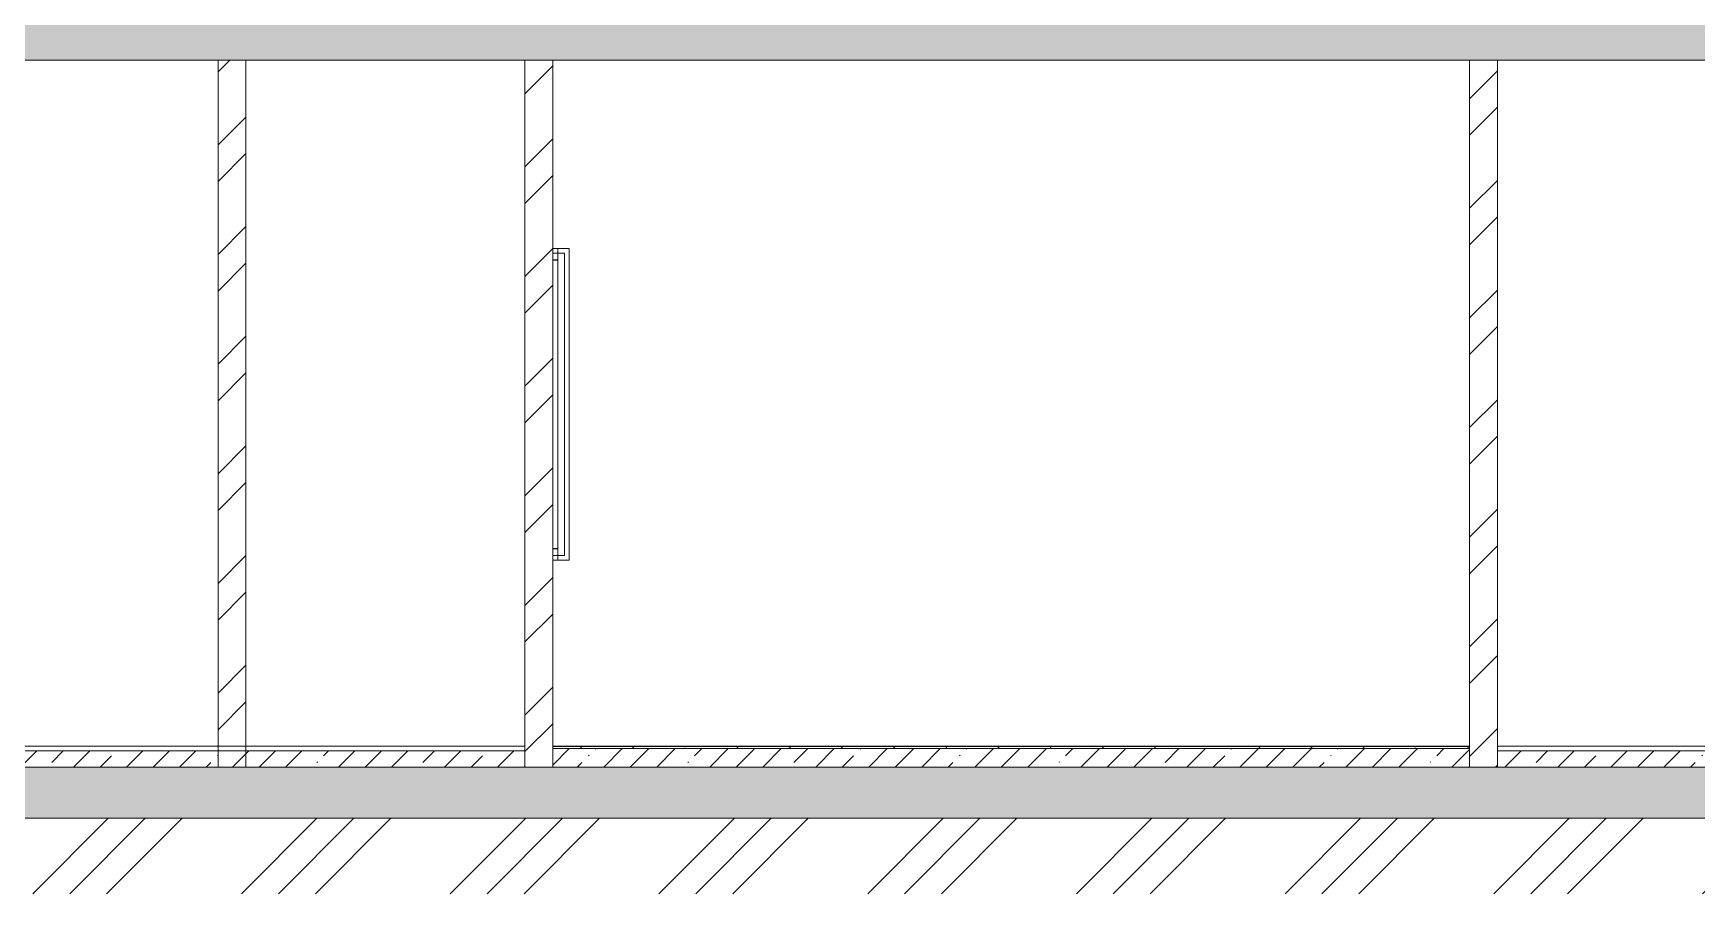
# Model space of a CAD drawing. Header units: millimetres. Extents: x -515342 to 330399, y -224905 to 507333.
# Drawn here: x 120641 to 127798, y 84097 to 87797 of the extents above; entities that cross this region are included whole.
import ezdxf

# ---------------------------------------------------------------- set-up
doc = ezdxf.new("R2010")
doc.units = ezdxf.units.MM
doc.layers.get('0').update_dxf_attribs({"lineweight": 0})
for name, color, linetype, lineweight in [('Витраж', 7, 'Continuous', 0), ('Линии', 7, 'Continuous', 0), ('Окна', 7, 'Continuous', 0), ('Перекрытие', 7, 'Continuous', 0), ('Сантехника', 7, 'Continuous', 0), ('Стены внутренние', 7, 'Continuous', 0), ('Стены перегородки', 7, 'Continuous', 0), ('Узлы', 7, 'Continuous', 0)]:
    doc.layers.add(name, color=color, linetype=linetype, lineweight=lineweight)
pattern_1 = [(45, (136801.12, 95610.5), (-224.5064, 224.5064), []), (45, (137025.63, 95610.5), (-224.5064, 224.5064), [396.875, -79.375, 3.353, -76.022])]
pattern_2 = [(45, (136801.12, 95610.5), (-235.732, 235.732), []), (45, (136958.28, 95610.5), (-235.732, 235.732), [])]
pattern_3 = [(45, (136801.12, 95610.5), (-114.0493, 114.0493), []), (45, (136915.17, 95610.5), (-114.0493, 114.0493), [201.613, -40.323, 3.353, -36.97])]

# ---------------------------------------------------------------- blocks, each defined once
blk = doc.blocks.new('Окно_ПВХ_2Створки - АР_Окно_ОП_1200_h_х1300_2ст-V103-О_АР_П_Разрез 1-1')
at = {"layer": 'Окна', "color": 253, "true_color": 0xaaaaaa}
for p, q in [((34725, -1180), (34746.4, -1180)), ((34725, -1180), (34746.4, -1180)), ((34747.4, -1180), (34776.4, -1180)), ((34747.4, -1180), (34776.4, -1180)), ((34776.4, -1180), (34776.4, -2480)), ((34776.4, -1180), (34776.4, -2480)), ((34746.4, -2480), (34725, -2480)), ((34746.4, -2480), (34725, -2480)), ((34776.4, -2480), (34747.4, -2480)), ((34776.4, -2480), (34747.4, -2480))]:
    blk.add_line(p, q, dxfattribs=at)
blk = doc.blocks.new('Прямоугольный импост - АР_Откос_Металлический_50х330 Серый Правый-V109-О_АР_П_Разрез 1-1')
at = {"layer": 'Витраж'}
for p, q in [((34725, -1209), (34746.4, -1209)), ((34746.4, -1210), (34725, -1210)), ((34746.4, -1209), (34746.4, -1210))]:
    blk.add_line(p, q, dxfattribs=at)
blk = doc.blocks.new('Прямоугольный импост - АР_Откос_Металлический_50х370 Серый Левый-V110-О_АР_П_Разрез 1-1')
at = {"layer": 'Витраж'}
for p, q in [((34725, -2450), (34746.4, -2450)), ((34746.4, -2451), (34725, -2451)), ((34746.4, -2450), (34746.4, -2451))]:
    blk.add_line(p, q, dxfattribs=at)
blk = doc.blocks.new('Прямоугольный импост - АР_Откос_Металлический_50х330 Серый Правый-10167068-О_АР_П_Разрез 1-1')
at = {"layer": 'Витраж'}
for p, q in [((46626.4, -2500), (46626.4, -1160)), ((46627.4, -1160), (46627.4, -2500))]:
    blk.add_line(p, q, dxfattribs=at)
blk = doc.blocks.new('СД_Люблино_Фасады_rvt-1-О_АР_П_Разрез 1-1')
at = {"layer": 'Стены внутренние'}
for p, q in [((34725, -1160), (34796.4, -1160)), ((34796.4, -1160), (34796.4, -2500)), ((34796.4, -2500), (34725, -2500))]:
    blk.add_line(p, q, dxfattribs=at)
at = {"layer": 'Витраж', "lineweight": 9}
for name, p in [('Прямоугольный импост - АР_Откос_Металлический_50х330 Серый Правый-V109-О_АР_П_Разрез 1-1', (0, 0)), ('Прямоугольный импост - АР_Откос_Металлический_50х330 Серый Правый-10167068-О_АР_П_Разрез 1-1', (-11880, 0)), ('Прямоугольный импост - АР_Откос_Металлический_50х370 Серый Левый-V110-О_АР_П_Разрез 1-1', (0, 0))]:
    blk.add_blockref(name, p, dxfattribs=at)
at = {"layer": 'Окна', "lineweight": 9}
blk.add_blockref('Окно_ПВХ_2Створки - АР_Окно_ОП_1200_h_х1300_2ст-V103-О_АР_П_Разрез 1-1', (0, 0), dxfattribs=at)
blk = doc.blocks.new('2D_Раковина - АР_Сантехнические приборы_Раковина 550х420-9098613-О_АР_П_Разрез 1-1')
at = {"layer": 'Сантехника'}
for p, q in [((34187.8, -3300), (34187, -3300)), ((34187, -3300), (34460, -3300)), ((34238.4, -3300), (34237.3, -3300)), ((34237.3, -3300), (34460, -3300)), ((34406.6, -3300), (34383.4, -3300)), ((34383.4, -3300), (34395, -3300)), ((34395, -3300), (34406.6, -3300)), ((34414.4, -3300), (34414.4, -3300)), ((34423.1, -3300), (34414.5, -3300)), ((34414.5, -3300), (34423.1, -3300)), ((34423.1, -3300), (34504.4, -3300)), ((34504.4, -3300), (34423.1, -3300)), ((34439, -3300), (34505.4, -3300)), ((34505.4, -3300), (34439, -3300)), ((34605, -3300), (34460, -3300)), ((34503.2, -3300), (34503.2, -3300)), ((34505.4, -3300), (34505.4, -3300)), ((34530, -3300), (34530, -3300))]:
    blk.add_line(p, q, dxfattribs=at)

msp = doc.modelspace()

# ---------------------------------------------------------------- hatches: boundary and pattern name
at = {"layer": 'Перекрытие'}
h = msp.add_hatch(dxfattribs=at)
h.set_pattern_fill('FP_1', color=256, style=0, pattern_type=2)
h.set_pattern_definition(pattern_1)
h.paths.add_polyline_path([(88345.5296, 87681.3929), (189585.5296, 87681.3929), (189585.5296, 87901.3929), (88345.5296, 87901.3929)])
h = msp.add_hatch(dxfattribs=at)
h.set_pattern_fill('FP_1', color=256, style=0, pattern_type=2)
h.set_pattern_definition(pattern_1)
h.paths.add_polyline_path([(113625.5296, 84721.3929), (119485.5296, 84721.3929), (119485.5296, 84729.3929), (113625.5296, 84729.3929)])
h.paths.add_polyline_path([(126820.5296, 84721.3929), (126820.5296, 84729.3929), (122875.5296, 84729.3929), (122875.5296, 84721.3929), (125917.223, 84721.3929)])
h = msp.add_hatch(dxfattribs=at)
h.set_pattern_fill('FP_19', color=256, style=0, pattern_type=2)
h.set_pattern_definition(pattern_3)
h.paths.add_polyline_path([(113625.5296, 84641.3929), (119485.5296, 84641.3929), (119485.5296, 84721.3929), (113625.5296, 84721.3929)])
h.paths.add_polyline_path([(126820.5296, 84641.3929), (126820.5296, 84721.3929), (122875.5296, 84721.3929), (122875.5296, 84641.3929), (125917.223, 84641.3929)])
h = msp.add_hatch(dxfattribs=at)
h.set_pattern_fill('FP_19', color=256, style=0, pattern_type=2)
h.set_pattern_definition(pattern_3)
h.paths.add_polyline_path([(120235.5296, 84641.3929), (122755.5296, 84641.3929), (122755.5296, 84711.3929), (120235.5296, 84711.3929)])
h = msp.add_hatch(dxfattribs=at)
h.set_pattern_fill('FP_19', color=256, style=0, pattern_type=2)
h.set_pattern_definition(pattern_3)
h.paths.add_polyline_path([(135862.4191, 84641.3929), (137020.5296, 84641.3929), (137020.5296, 84711.3929), (126940.5296, 84711.3929), (126940.5296, 84641.3929), (134204.8864, 84641.3929)])
h = msp.add_hatch(dxfattribs=at)
h.set_pattern_fill('FP_1', color=256, style=0, pattern_type=2)
h.set_pattern_definition(pattern_1)
h.paths.add_polyline_path([(188903.4654, 84421.3929), (189585.5296, 84421.3929), (189585.5296, 84641.3929), (88345.5296, 84641.3929), (88345.5296, 84421.3929), (185588.4, 84421.3929)])
at = {"layer": 'Стены внутренние'}
h = msp.add_hatch(dxfattribs=at)
h.set_pattern_fill('FP_18', color=256, style=0, pattern_type=2)
h.set_pattern_definition(pattern_2)
h.paths.add_polyline_path([(121555.5296, 84641.3929), (121555.5296, 87681.3929), (121435.5296, 87681.3929), (121435.5296, 84641.3929)])
h = msp.add_hatch(dxfattribs=at)
h.set_pattern_fill('FP_18', color=256, style=0, pattern_type=2)
h.set_pattern_definition(pattern_2)
h.paths.add_polyline_path([(122875.5296, 84641.3929), (122875.5296, 87681.3929), (122755.5296, 87681.3929), (122755.5296, 84641.3929)])
h = msp.add_hatch(dxfattribs=at)
h.set_pattern_fill('FP_18', color=256, style=0, pattern_type=2)
h.set_pattern_definition(pattern_2)
h.paths.add_polyline_path([(126940.5296, 84641.3929), (126940.5296, 87681.3929), (126820.5296, 87681.3929), (126820.5296, 84641.3929)])
at = {"layer": 'Узлы'}
h = msp.add_hatch(dxfattribs=at)
h.set_pattern_fill('FP_24', color=256, style=0, pattern_type=2)
h.set_pattern_definition([(45, (136801.1, 95610.5), (-449.013, 449.013), []), (45, (136959.9, 95610.5), (0, 898.0256), []), (45, (136642.4, 95610.5), (0, 898.0256), [])])
h.paths.add_polyline_path([(140835.0172, 84096.9743), (192218.5308, 84096.9743), (192218.5308, 86651.3929), (191985.5296, 86651.3929), (191985.5296, 84951.3929), (190085.5296, 84951.3929), (190085.5296, 84421.3929), (87850.5296, 84421.3929), (87850.5296, 87031.3929), (87745.5296, 87031.3929), (87745.5296, 88231.3929), (86136.4383, 88231.3929), (86136.4383, 84096.9743), (139177.4845, 84096.9743)])

# ---------------------------------------------------------------- linework, layer by layer
at = {"layer": 'Линии'}
msp.add_line((190085.5296, 84421.3929), (87850.5296, 84421.3929), dxfattribs=at)
at = {"layer": 'Перекрытие'}
for p, q in [((88345.5296, 87681.3929), (143415.5296, 87681.3929)), ((122755.5296, 84731.3929), (120235.5296, 84731.3929)), ((122755.5296, 84711.3929), (120235.5296, 84711.3929)), ((122755.5296, 84641.3929), (122755.5296, 84711.3929)), ((126820.5296, 84731.3929), (122875.5296, 84731.3929)), ((126820.5296, 84729.3929), (122875.5296, 84729.3929)), ((122875.5296, 84721.3929), (122875.5296, 84641.3929)), ((126820.5296, 84721.3929), (122875.5296, 84721.3929)), ((126820.5296, 84641.3929), (126820.5296, 84721.3929)), ((137020.5296, 84731.3929), (126940.5296, 84731.3929)), ((126940.5296, 84711.3929), (126940.5296, 84641.3929)), ((137020.5296, 84711.3929), (126940.5296, 84711.3929)), ((88345.5296, 84641.3929), (189585.5296, 84641.3929))]:
    msp.add_line(p, q, dxfattribs=at)
at = {"layer": 'Стены перегородки'}
for p, q in [((121435.5296, 87681.3929), (121435.5296, 84641.3929)), ((121555.5296, 84641.3929), (121555.5296, 87681.3929)), ((122755.5296, 87681.3929), (122755.5296, 84711.3929)), ((122875.5296, 84721.3929), (122875.5296, 87681.3929)), ((126820.5296, 87681.3929), (126820.5296, 84721.3929)), ((126940.5296, 84711.3929), (126940.5296, 87681.3929))]:
    msp.add_line(p, q, dxfattribs=at)

# ---------------------------------------------------------------- block references
msp.add_blockref('СД_Люблино_Фасады_rvt-1-О_АР_П_Разрез 1-1', (88150.5296, 88031.3929))
at = {"layer": 'Сантехника'}
msp.add_blockref('2D_Раковина - АР_Сантехнические приборы_Раковина 550х420-9098613-О_АР_П_Разрез 1-1', (88150.5296, 88031.3929), dxfattribs=at)

doc.saveas('drawing.dxf')
